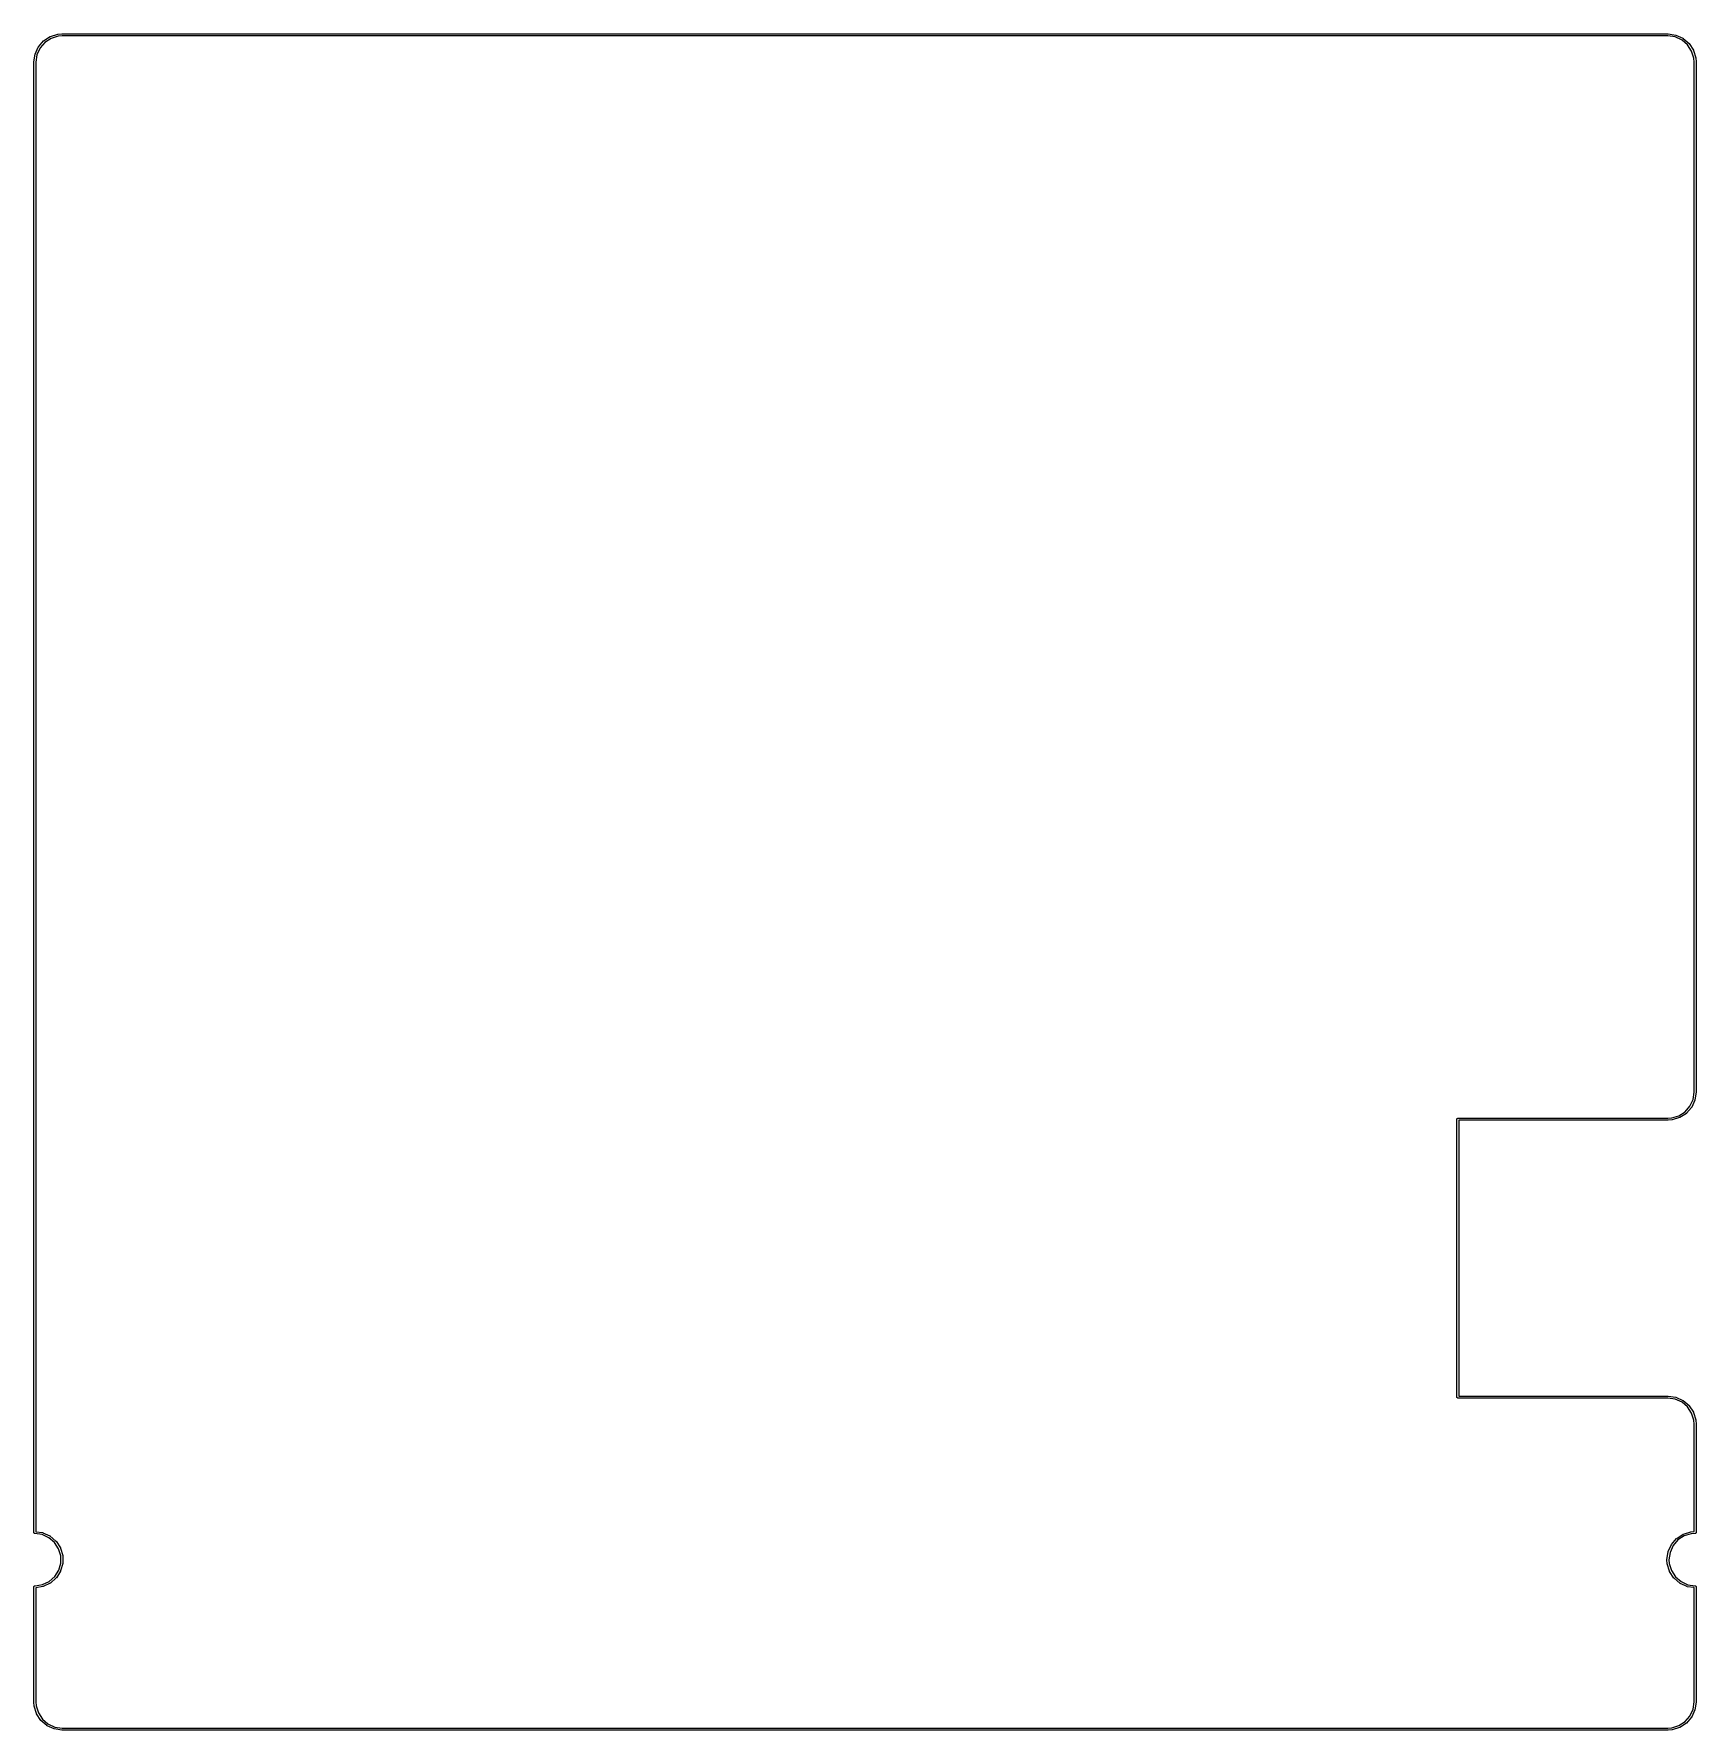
# Model space of a CAD drawing. Extents: x 39 to 164, y -164 to -37.
import ezdxf

# ---------------------------------------------------------------- set-up
doc = ezdxf.new("R2010")
doc.units = 0
doc.header["$MEASUREMENT"] = 0
doc.layers.add('BLACK', color=7, linetype='CONTINUOUS')

msp = doc.modelspace()

# ---------------------------------------------------------------- linework, layer by layer
at = {"layer": 'BLACK', "linetype": 'CONTINUOUS'}
for p, q in [((40.5282, -36.9455), (41.0802, -36.7805)), ((41.0802, -36.7805), (41.081, -36.7802)), ((41.081, -36.7802), (41.0886, -36.7792)), ((41.0886, -36.7792), (41.0961, -36.7775)), ((41.0961, -36.7775), (41.3927, -36.7555)), ((41.3927, -36.7555), (41.3954, -36.755)), ((41.3954, -36.755), (161.805, -36.755)), ((161.805, -36.755), (161.81, -36.7559)), ((161.81, -36.7559), (162.379, -36.8374)), ((162.379, -36.8374), (162.38, -36.8376)), ((162.38, -36.8376), (162.39, -36.8406)), ((162.39, -36.8406), (162.399, -36.8434)), ((162.399, -36.8434), (162.924, -37.0819)), ((39.3834, -38.2606), (39.6219, -37.7362)), ((39.754, -37.808), (39.5244, -38.3129)), ((39.6219, -37.7362), (39.6222, -37.7353)), ((39.6222, -37.7353), (39.6279, -37.7268)), ((39.6279, -37.7268), (39.6333, -37.7183)), ((39.6333, -37.7183), (40.0094, -37.2818)), ((40.116, -37.3879), (39.754, -37.808)), ((40.0094, -37.2818), (40.01, -37.2811)), ((40.01, -37.2811), (40.0178, -37.2745)), ((40.0178, -37.2745), (40.0254, -37.2678)), ((40.0254, -37.2678), (40.5089, -36.9545)), ((40.5815, -37.0862), (40.116, -37.3879)), ((40.5089, -36.9545), (40.5097, -36.954)), ((40.5097, -36.954), (40.519, -36.9498)), ((40.519, -36.9498), (40.5282, -36.9455)), ((41.1153, -36.9265), (40.5815, -37.0862)), ((41.4048, -36.905), (41.1153, -36.9265)), ((161.793, -36.905), (41.4048, -36.905)), ((162.347, -36.9844), (161.793, -36.905)), ((162.852, -37.214), (162.347, -36.9844)), ((163.272, -37.576), (162.852, -37.214)), ((162.924, -37.0819), (162.925, -37.0822)), ((162.925, -37.0822), (162.933, -37.0879)), ((162.933, -37.0879), (162.942, -37.0933)), ((162.942, -37.0933), (163.378, -37.4694)), ((163.574, -38.0415), (163.272, -37.576)), ((163.378, -37.4694), (163.379, -37.47)), ((163.379, -37.47), (163.385, -37.4778)), ((163.385, -37.4778), (163.392, -37.4854)), ((163.392, -37.4854), (163.706, -37.9689)), ((163.733, -38.5753), (163.574, -38.0415)), ((163.706, -37.9689), (163.706, -37.9697)), ((163.706, -37.9697), (163.71, -37.979)), ((163.71, -37.979), (163.714, -37.9882)), ((163.714, -37.9882), (163.88, -38.5402)), ((39.295, -38.8554), (39.2959, -38.8502)), ((39.295, -43.9354), (39.295, -38.8554)), ((39.2959, -38.8502), (39.3774, -38.2811)), ((39.3774, -38.2811), (39.3776, -38.2801)), ((39.3776, -38.2801), (39.3806, -38.2704)), ((39.3806, -38.2704), (39.3834, -38.2606)), ((39.5244, -38.3129), (39.445, -38.8673)), ((39.445, -38.8673), (39.445, -149.033)), ((163.755, -38.8648), (163.733, -38.5753)), ((163.755, -43.9354), (163.755, -38.8648)), ((163.88, -38.5402), (163.88, -38.541)), ((163.88, -38.541), (163.881, -38.5486)), ((163.881, -38.5486), (163.882, -38.5561)), ((163.882, -38.5561), (163.905, -38.8527)), ((163.905, -38.8527), (163.905, -38.8554)), ((163.905, -38.8554), (163.905, -116.085)), ((39.295, -149.105), (39.295, -43.9354)), ((39.295, -43.9354), (39.295, -43.9354)), ((163.755, -116.073), (163.755, -43.9354)), ((163.755, -43.9354), (163.755, -43.9354)), ((163.446, -117.132), (163.676, -116.627)), ((163.817, -116.679), (163.578, -117.204)), ((163.676, -116.627), (163.755, -116.073)), ((163.819, -116.67), (163.817, -116.679)), ((163.822, -116.66), (163.819, -116.67)), ((163.823, -116.659), (163.822, -116.66)), ((163.904, -116.09), (163.823, -116.659)), ((163.905, -116.085), (163.904, -116.09)), ((145.975, -118.097), (145.977, -118.091)), ((145.975, -118.103), (145.975, -118.097)), ((145.975, -138.945), (145.975, -118.103)), ((145.977, -118.091), (145.978, -118.084)), ((145.978, -118.084), (145.982, -118.078)), ((145.982, -118.078), (145.984, -118.072)), ((145.984, -118.072), (145.988, -118.067)), ((145.988, -118.067), (145.992, -118.061)), ((145.992, -118.061), (145.997, -118.057)), ((145.997, -118.057), (146.001, -118.052)), ((146.001, -118.052), (146.007, -118.048)), ((146.007, -118.048), (146.012, -118.044)), ((146.012, -118.044), (146.018, -118.042)), ((146.018, -118.042), (146.024, -118.038)), ((146.024, -118.038), (146.031, -118.037)), ((146.031, -118.037), (146.037, -118.035)), ((146.037, -118.035), (146.043, -118.035)), ((146.043, -118.035), (146.043, -118.035)), ((146.043, -118.035), (161.795, -118.035)), ((161.805, -118.185), (146.125, -118.185)), ((146.125, -118.185), (146.125, -138.863)), ((161.795, -118.035), (162.085, -118.013)), ((161.807, -118.185), (161.805, -118.185)), ((162.104, -118.162), (161.807, -118.185)), ((162.085, -118.013), (162.619, -117.854)), ((162.111, -118.161), (162.104, -118.162)), ((162.119, -118.16), (162.111, -118.161)), ((162.12, -118.16), (162.119, -118.16)), ((162.672, -117.994), (162.12, -118.16)), ((162.619, -117.854), (163.084, -117.552)), ((162.681, -117.99), (162.672, -117.994)), ((162.69, -117.986), (162.681, -117.99)), ((162.691, -117.986), (162.69, -117.986)), ((163.175, -117.672), (162.691, -117.986)), ((163.084, -117.552), (163.446, -117.132)), ((163.182, -117.666), (163.175, -117.672)), ((163.19, -117.659), (163.182, -117.666)), ((163.191, -117.658), (163.19, -117.659)), ((163.567, -117.222), (163.191, -117.658)), ((163.572, -117.213), (163.567, -117.222)), ((163.578, -117.205), (163.572, -117.213)), ((163.578, -117.204), (163.578, -117.205)), ((145.975, -138.951), (145.975, -138.945)), ((145.975, -138.945), (145.975, -138.945)), ((145.977, -138.957), (145.975, -138.951)), ((145.978, -138.964), (145.977, -138.957)), ((145.982, -138.97), (145.978, -138.964)), ((145.984, -138.976), (145.982, -138.97)), ((145.988, -138.981), (145.984, -138.976)), ((145.992, -138.987), (145.988, -138.981)), ((145.997, -138.991), (145.992, -138.987)), ((146.001, -138.996), (145.997, -138.991)), ((146.007, -139), (146.001, -138.996)), ((146.012, -139.004), (146.007, -139)), ((146.018, -139.006), (146.012, -139.004)), ((146.024, -139.01), (146.018, -139.006)), ((146.031, -139.011), (146.024, -139.01)), ((146.037, -139.013), (146.031, -139.011)), ((146.043, -139.013), (146.037, -139.013)), ((161.793, -139.013), (146.043, -139.013)), ((146.043, -139.013), (146.043, -139.013)), ((146.125, -138.863), (161.805, -138.863)), ((162.347, -139.092), (161.793, -139.013)), ((161.805, -138.863), (161.81, -138.864)), ((161.81, -138.864), (162.379, -138.945)), ((162.852, -139.322), (162.347, -139.092)), ((162.379, -138.945), (162.38, -138.946)), ((162.38, -138.946), (162.39, -138.949)), ((162.39, -138.949), (162.399, -138.951)), ((162.399, -138.951), (162.924, -139.19)), ((163.272, -139.684), (162.852, -139.322)), ((162.924, -139.19), (162.925, -139.19)), ((162.925, -139.19), (162.933, -139.196)), ((162.933, -139.196), (162.942, -139.201)), ((162.942, -139.201), (163.378, -139.577)), ((163.574, -140.149), (163.272, -139.684)), ((163.378, -139.577), (163.379, -139.578)), ((163.379, -139.578), (163.385, -139.586)), ((163.385, -139.586), (163.392, -139.593)), ((163.392, -139.593), (163.706, -140.077)), ((163.733, -140.683), (163.574, -140.149)), ((163.706, -140.077), (163.706, -140.078)), ((163.706, -140.078), (163.71, -140.087)), ((163.71, -140.087), (163.714, -140.096)), ((163.714, -140.096), (163.88, -140.648)), ((163.755, -140.973), (163.733, -140.683)), ((163.755, -149.028), (163.755, -140.973)), ((163.88, -140.648), (163.88, -140.649)), ((163.88, -140.649), (163.881, -140.657)), ((163.881, -140.657), (163.882, -140.664)), ((163.882, -140.664), (163.905, -140.961)), ((163.905, -140.961), (163.905, -140.963)), ((163.905, -140.963), (163.905, -149.105)), ((39.2984, -149.124), (39.295, -149.105)), ((39.3117, -149.147), (39.2984, -149.124)), ((39.3319, -149.164), (39.3117, -149.147)), ((39.3568, -149.173), (39.3319, -149.164)), ((39.3646, -149.173), (39.3568, -149.173)), ((39.9191, -149.252), (39.3646, -149.173)), ((39.445, -149.033), (39.9509, -149.105)), ((40.424, -149.482), (39.9191, -149.252)), ((39.9509, -149.105), (39.9519, -149.106)), ((39.9519, -149.106), (39.9616, -149.109)), ((39.9616, -149.109), (39.9714, -149.111)), ((39.9714, -149.111), (40.4958, -149.35)), ((40.8441, -149.844), (40.424, -149.482)), ((40.4958, -149.35), (40.4967, -149.35)), ((40.4967, -149.35), (40.5052, -149.356)), ((40.5052, -149.356), (40.5137, -149.361)), ((40.5137, -149.361), (40.9502, -149.737)), ((41.1458, -150.309), (40.8441, -149.844)), ((40.9502, -149.737), (40.9509, -149.738)), ((40.9509, -149.738), (40.9575, -149.746)), ((40.9575, -149.746), (40.9642, -149.753)), ((40.9642, -149.753), (41.2775, -150.237)), ((161.811, -150.529), (162.05, -150.004)), ((162.05, -150.003), (162.056, -149.995)), ((162.05, -150.004), (162.05, -150.003)), ((162.056, -149.995), (162.061, -149.986)), ((162.061, -149.986), (162.437, -149.55)), ((162.544, -149.656), (162.182, -150.076)), ((162.437, -149.55), (162.438, -149.549)), ((162.438, -149.549), (162.446, -149.543)), ((162.446, -149.543), (162.453, -149.536)), ((162.453, -149.536), (162.937, -149.222)), ((163.009, -149.354), (162.544, -149.656)), ((162.937, -149.222), (162.938, -149.222)), ((162.938, -149.222), (162.947, -149.218)), ((162.947, -149.218), (162.956, -149.214)), ((162.956, -149.214), (163.508, -149.048)), ((163.543, -149.195), (163.009, -149.354)), ((163.508, -149.048), (163.509, -149.048)), ((163.509, -149.048), (163.517, -149.047)), ((163.517, -149.047), (163.524, -149.046)), ((163.524, -149.046), (163.755, -149.028)), ((163.833, -149.173), (163.543, -149.195)), ((163.843, -149.173), (163.833, -149.173)), ((163.868, -149.164), (163.843, -149.173)), ((163.888, -149.147), (163.868, -149.164)), ((163.902, -149.124), (163.888, -149.147)), ((163.905, -149.105), (163.902, -149.124)), ((41.3047, -150.841), (41.1458, -150.309)), ((41.2775, -150.237), (41.278, -150.238)), ((41.278, -150.238), (41.2822, -150.247)), ((41.2822, -150.247), (41.2865, -150.256)), ((41.2865, -150.256), (41.4515, -150.808)), ((41.3081, -151.395), (41.3047, -150.841)), ((41.4515, -150.808), (41.4518, -150.809)), ((41.4518, -150.809), (41.4532, -150.819)), ((41.4532, -150.819), (41.4547, -150.829)), ((41.4547, -150.829), (41.4582, -151.405)), ((161.723, -151.135), (161.724, -151.127)), ((161.723, -151.136), (161.723, -151.135)), ((161.746, -151.436), (161.723, -151.136)), ((161.724, -151.119), (161.805, -150.549)), ((161.724, -151.127), (161.724, -151.119)), ((161.805, -150.549), (161.806, -150.548)), ((161.806, -150.548), (161.809, -150.538)), ((161.809, -150.538), (161.811, -150.529)), ((161.952, -150.581), (161.873, -151.133)), ((161.873, -151.133), (161.895, -151.417)), ((162.182, -150.076), (161.952, -150.581)), ((40.444, -152.765), (40.8597, -152.398)), ((40.9671, -152.503), (40.5353, -152.885)), ((40.8597, -152.398), (41.1557, -151.929)), ((40.9737, -152.495), (40.9671, -152.503)), ((40.9804, -152.488), (40.9737, -152.495)), ((40.9809, -152.487), (40.9804, -152.488)), ((41.2883, -152), (40.9809, -152.487)), ((41.1557, -151.929), (41.3081, -151.395)), ((41.2925, -151.99), (41.2883, -152)), ((41.2967, -151.981), (41.2925, -151.99)), ((41.297, -151.98), (41.2967, -151.981)), ((41.4553, -151.426), (41.297, -151.98)), ((41.4567, -151.416), (41.4553, -151.426)), ((41.4582, -151.406), (41.4567, -151.416)), ((41.4582, -151.405), (41.4582, -151.406)), ((161.747, -151.443), (161.746, -151.436)), ((161.748, -151.451), (161.747, -151.443)), ((161.748, -151.452), (161.748, -151.451)), ((161.914, -152.004), (161.748, -151.452)), ((161.895, -151.417), (162.054, -151.951)), ((161.918, -152.013), (161.914, -152.004)), ((161.922, -152.022), (161.918, -152.013)), ((161.922, -152.023), (161.922, -152.022)), ((162.236, -152.507), (161.922, -152.023)), ((162.054, -151.951), (162.356, -152.416)), ((162.242, -152.514), (162.236, -152.507)), ((162.249, -152.522), (162.242, -152.514)), ((162.25, -152.523), (162.249, -152.522)), ((162.686, -152.899), (162.25, -152.523)), ((162.356, -152.416), (162.776, -152.778)), ((39.295, -153.155), (39.2984, -153.136)), ((39.295, -161.805), (39.295, -153.155)), ((39.2984, -153.136), (39.3117, -153.113)), ((39.3117, -153.113), (39.3319, -153.096)), ((39.3319, -153.096), (39.3568, -153.087)), ((39.3568, -153.087), (39.3695, -153.087)), ((39.3695, -153.087), (39.3888, -153.087)), ((39.3888, -153.087), (39.9419, -153.001)), ((39.9756, -153.147), (39.445, -153.23)), ((39.445, -153.23), (39.445, -161.795)), ((39.9419, -153.001), (40.444, -152.765)), ((39.9854, -153.144), (39.9756, -153.147)), ((39.9951, -153.141), (39.9854, -153.144)), ((39.996, -153.141), (39.9951, -153.141)), ((40.5175, -152.896), (39.996, -153.141)), ((40.526, -152.891), (40.5175, -152.896)), ((40.5346, -152.885), (40.526, -152.891)), ((40.5353, -152.885), (40.5346, -152.885)), ((162.695, -152.904), (162.686, -152.899)), ((162.703, -152.91), (162.695, -152.904)), ((162.704, -152.91), (162.703, -152.91)), ((163.229, -153.149), (162.704, -152.91)), ((162.776, -152.778), (163.281, -153.008)), ((163.238, -153.151), (163.229, -153.149)), ((163.248, -153.154), (163.238, -153.151)), ((163.249, -153.155), (163.248, -153.154)), ((163.755, -153.227), (163.249, -153.155)), ((163.281, -153.008), (163.835, -153.087)), ((163.755, -161.793), (163.755, -153.227)), ((163.835, -153.087), (163.843, -153.087)), ((163.843, -153.087), (163.868, -153.096)), ((163.868, -153.096), (163.888, -153.113)), ((163.888, -153.113), (163.902, -153.136)), ((163.902, -153.136), (163.905, -153.155)), ((163.905, -153.155), (163.905, -161.805)), ((39.2955, -161.807), (39.295, -161.805)), ((39.3175, -162.104), (39.2955, -161.807)), ((39.3192, -162.111), (39.3175, -162.104)), ((39.3202, -162.119), (39.3192, -162.111)), ((39.3205, -162.12), (39.3202, -162.119)), ((39.4855, -162.672), (39.3205, -162.12)), ((39.445, -161.795), (39.4665, -162.085)), ((39.4665, -162.085), (39.6262, -162.619)), ((39.4898, -162.681), (39.4855, -162.672)), ((39.494, -162.69), (39.4898, -162.681)), ((39.4945, -162.691), (39.494, -162.69)), ((39.8078, -163.175), (39.4945, -162.691)), ((39.6262, -162.619), (39.9279, -163.084)), ((163.446, -162.852), (163.676, -162.347)), ((163.817, -162.399), (163.578, -162.924)), ((163.676, -162.347), (163.755, -161.793)), ((163.819, -162.39), (163.817, -162.399)), ((163.822, -162.38), (163.819, -162.39)), ((163.823, -162.379), (163.822, -162.38)), ((163.904, -161.81), (163.823, -162.379)), ((163.905, -161.805), (163.904, -161.81)), ((39.8145, -163.182), (39.8078, -163.175)), ((39.8211, -163.19), (39.8145, -163.182)), ((39.8218, -163.191), (39.8211, -163.19)), ((40.2583, -163.567), (39.8218, -163.191)), ((39.9279, -163.084), (40.348, -163.446)), ((40.2668, -163.572), (40.2583, -163.567)), ((40.2753, -163.578), (40.2668, -163.572)), ((40.2762, -163.578), (40.2753, -163.578)), ((40.8006, -163.817), (40.2762, -163.578)), ((40.348, -163.446), (40.8529, -163.676)), ((40.8104, -163.819), (40.8006, -163.817)), ((40.8201, -163.822), (40.8104, -163.819)), ((40.8211, -163.823), (40.8201, -163.822)), ((41.3902, -163.904), (40.8211, -163.823)), ((40.8529, -163.676), (41.4073, -163.755)), ((41.3954, -163.905), (41.3902, -163.904)), ((161.805, -163.905), (41.3954, -163.905)), ((41.4073, -163.755), (161.795, -163.755)), ((161.795, -163.755), (162.085, -163.733)), ((161.807, -163.905), (161.805, -163.905)), ((162.104, -163.882), (161.807, -163.905)), ((162.085, -163.733), (162.619, -163.574)), ((162.111, -163.881), (162.104, -163.882)), ((162.119, -163.88), (162.111, -163.881)), ((162.12, -163.88), (162.119, -163.88)), ((162.672, -163.714), (162.12, -163.88)), ((162.619, -163.574), (163.084, -163.272)), ((162.681, -163.71), (162.672, -163.714)), ((162.69, -163.706), (162.681, -163.71)), ((162.691, -163.706), (162.69, -163.706)), ((163.175, -163.392), (162.691, -163.706)), ((163.084, -163.272), (163.446, -162.852)), ((163.182, -163.386), (163.175, -163.392)), ((163.19, -163.379), (163.182, -163.386)), ((163.191, -163.378), (163.19, -163.379)), ((163.567, -162.942), (163.191, -163.378)), ((163.572, -162.933), (163.567, -162.942)), ((163.578, -162.925), (163.572, -162.933)), ((163.578, -162.924), (163.578, -162.925))]:
    msp.add_line(p, q, dxfattribs=at)

doc.saveas('drawing.dxf')
